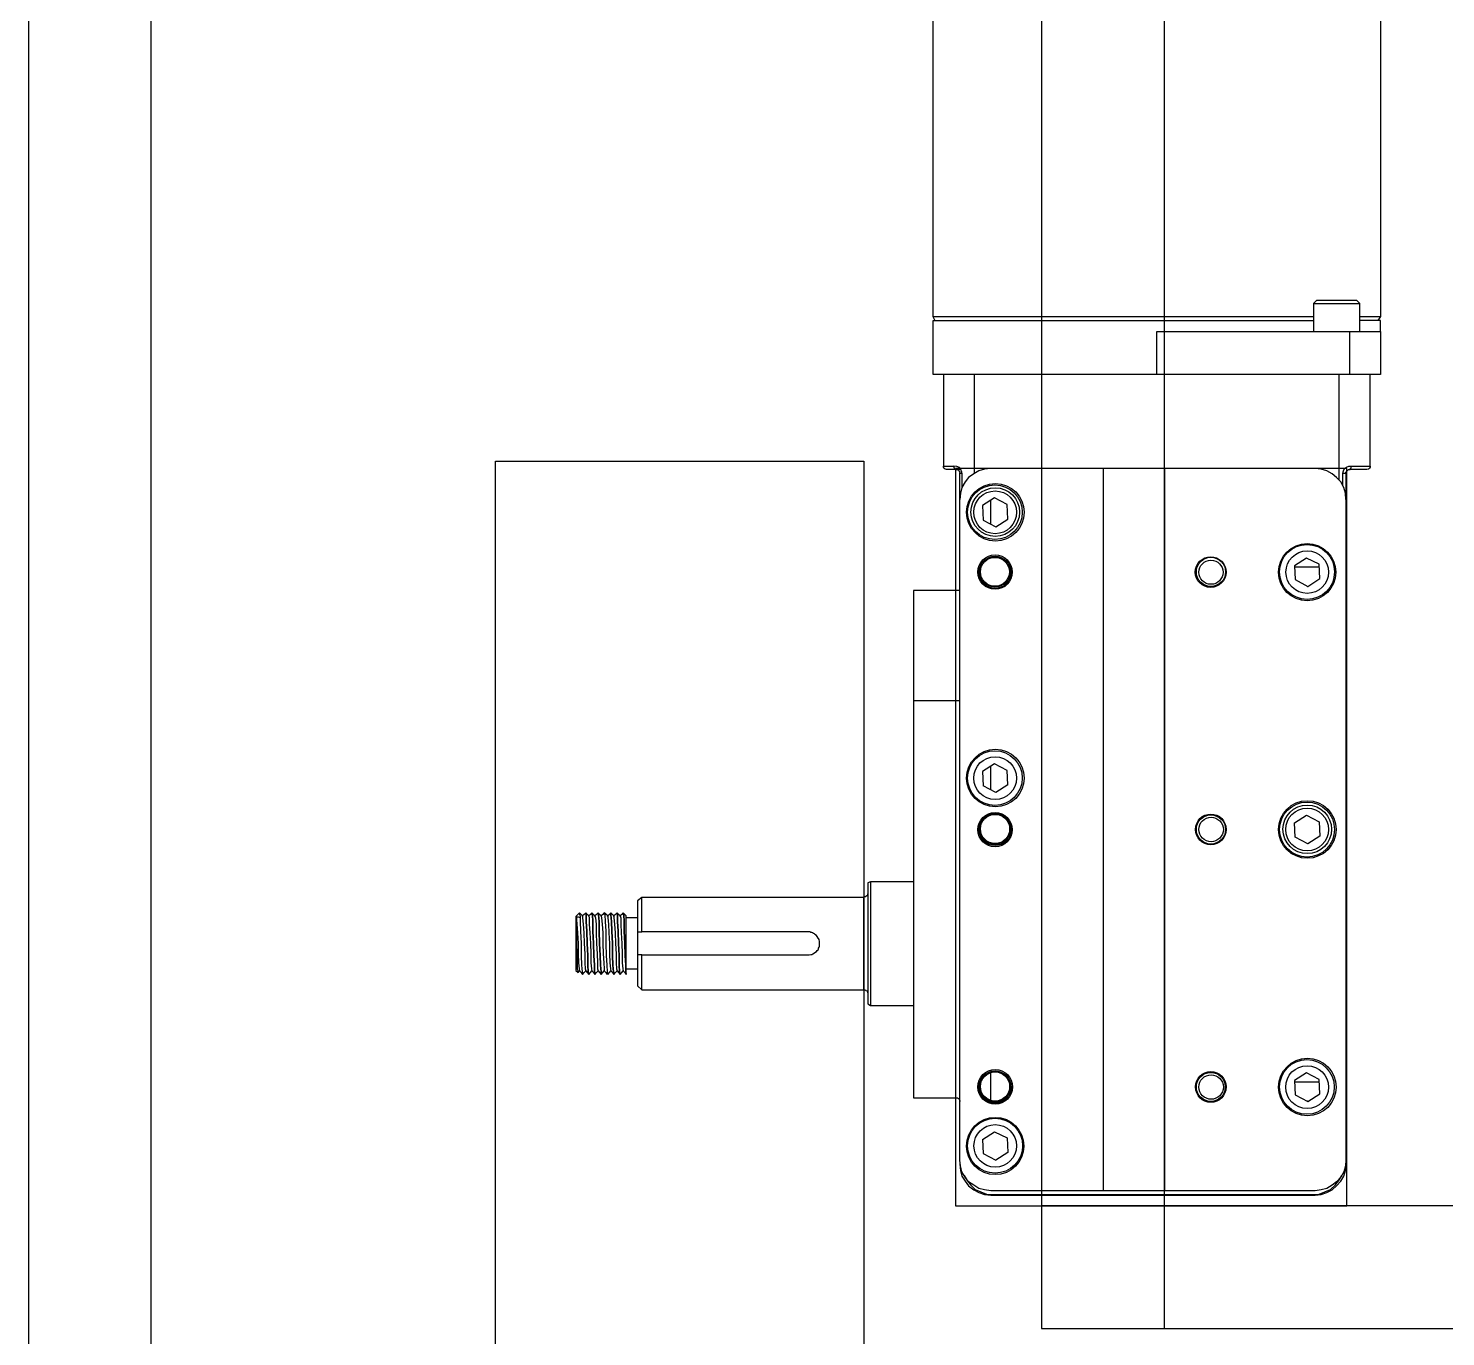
# Model space of a CAD drawing. Header units: inches. Extents: x 4 to 211, y 30 to 478.
# Drawn here: x 50.66 to 62.2, y 408.87 to 419.52 of the extents above; entities that cross this region are included whole.
import ezdxf

# ---------------------------------------------------------------- set-up
doc = ezdxf.new("R2010")
doc.units = ezdxf.units.IN
doc.header["$MEASUREMENT"] = 0
doc.layers.add('CONSTRUCTION', color=3, linetype='Continuous')
doc.layers.add('OBJECT', color=7, linetype='Continuous')

msp = doc.modelspace()

# ---------------------------------------------------------------- linework, layer by layer
at = {"layer": 'CONSTRUCTION'}
for p, q in [((58.02701, 421.69445), (58.02701, 417.17057)), ((61.67625, 417.17057), (61.67625, 421.69445)), ((61.15314, 417.3003), (61.12803, 417.27519)), ((61.15733, 417.3003), (61.15314, 417.3003)), ((61.17407, 417.3003), (61.15733, 417.3003)), ((61.20336, 417.3003), (61.17407, 417.3003)), ((61.24102, 417.3003), (61.20336, 417.3003)), ((61.28287, 417.3003), (61.24102, 417.3003)), ((61.32891, 417.3003), (61.28287, 417.3003)), ((61.37494, 417.3003), (61.32891, 417.3003)), ((61.41679, 417.3003), (61.37494, 417.3003)), ((61.44608, 417.3003), (61.41679, 417.3003)), ((61.47119, 417.3003), (61.44608, 417.3003)), ((61.47956, 417.3003), (61.47119, 417.3003)), ((61.50467, 417.27519), (61.47956, 417.3003)), ((58.02701, 417.17057), (58.04375, 417.13709)), ((58.02701, 417.17057), (58.0312, 417.17057)), ((58.0312, 417.17057), (58.04794, 417.17057)), ((58.04794, 417.17057), (58.07723, 417.17057)), ((58.07723, 417.17057), (58.11908, 417.17057)), ((58.11908, 417.17057), (58.1693, 417.17057)), ((58.1693, 417.17057), (58.23208, 417.17057)), ((58.23208, 417.17057), (58.3074, 417.17057)), ((58.3074, 417.17057), (58.39529, 417.17057)), ((58.39529, 417.17057), (58.49154, 417.17057)), ((58.49154, 417.17057), (58.59616, 417.17057)), ((58.59616, 417.17057), (58.70915, 417.17057)), ((58.70915, 417.17057), (58.83052, 417.17057)), ((58.83052, 417.17057), (58.95606, 417.17057)), ((58.95606, 417.17057), (59.08998, 417.17057)), ((59.08998, 417.17057), (59.23227, 417.17057)), ((59.23227, 417.17057), (59.37456, 417.17057)), ((59.37456, 417.17057), (59.52103, 417.17057)), ((59.52103, 417.17057), (59.67168, 417.17057)), ((59.67168, 417.17057), (59.82234, 417.17057)), ((59.82234, 417.17057), (59.973, 417.17057)), ((59.973, 417.17057), (60.12365, 417.17057)), ((60.12365, 417.17057), (60.27013, 417.17057)), ((60.27013, 417.17057), (60.4166, 417.17057)), ((60.4166, 417.17057), (60.5547, 417.17057)), ((60.5547, 417.17057), (60.6928, 417.17057)), ((60.6928, 417.17057), (60.82253, 417.17057)), ((60.82253, 417.17057), (60.94808, 417.17057)), ((60.94808, 417.17057), (61.06526, 417.17057)), ((61.06526, 417.17057), (61.12803, 417.17057)), ((61.12803, 417.27519), (61.12803, 417.04921)), ((61.12803, 417.27519), (61.14059, 417.27519)), ((61.14059, 417.27519), (61.1657, 417.27519)), ((61.1657, 417.27519), (61.19918, 417.27519)), ((61.19918, 417.27519), (61.24102, 417.27519)), ((61.24102, 417.27519), (61.28706, 417.27519)), ((61.28706, 417.27519), (61.33728, 417.27519)), ((61.33728, 417.27519), (61.38331, 417.27519)), ((61.38331, 417.27519), (61.42934, 417.27519)), ((61.42934, 417.27519), (61.46282, 417.27519)), ((61.46282, 417.27519), (61.48793, 417.27519)), ((61.48793, 417.27519), (61.50049, 417.27519)), ((61.50049, 417.27519), (61.50467, 417.27519)), ((61.50467, 417.04921), (61.50467, 417.27519)), ((61.50467, 417.17057), (61.50886, 417.17057)), ((61.50886, 417.17057), (61.56745, 417.17057)), ((61.56745, 417.17057), (61.6093, 417.17057)), ((61.6093, 417.17057), (61.64278, 417.17057)), ((61.64278, 417.17057), (61.6637, 417.17057)), ((61.65533, 417.13709), (61.67625, 417.17057)), ((61.6637, 417.17057), (61.67207, 417.17057)), ((61.67207, 417.17057), (61.67625, 417.17057)), ((58.0312, 417.04921), (58.0312, 417.13709)), ((58.0312, 417.13709), (58.03538, 417.13709)), ((58.03538, 417.13709), (58.05631, 417.13709)), ((58.05631, 417.13709), (58.0856, 417.13709)), ((58.0856, 417.13709), (58.12745, 417.13709)), ((58.12745, 417.13709), (58.18604, 417.13709)), ((58.18604, 417.13709), (58.24882, 417.13709)), ((58.24882, 417.13709), (58.32833, 417.13709)), ((58.32833, 417.13709), (58.41621, 417.13709)), ((58.41621, 417.13709), (58.51246, 417.13709)), ((58.51246, 417.13709), (58.61709, 417.13709)), ((58.61709, 417.13709), (58.73426, 417.13709)), ((58.73426, 417.13709), (58.85563, 417.13709)), ((58.85563, 417.13709), (58.98536, 417.13709)), ((58.98536, 417.13709), (59.11928, 417.13709)), ((59.11928, 417.13709), (59.26156, 417.13709)), ((59.26156, 417.13709), (59.40385, 417.13709)), ((59.40385, 417.13709), (59.55032, 417.13709)), ((59.55032, 417.13709), (59.70098, 417.13709)), ((59.70098, 417.13709), (59.85163, 417.13709)), ((59.85163, 417.13709), (60.00229, 417.13709)), ((60.00229, 417.13709), (60.15295, 417.13709)), ((60.15295, 417.13709), (60.29942, 417.13709)), ((60.29942, 417.13709), (60.44171, 417.13709)), ((60.44171, 417.13709), (60.58399, 417.13709)), ((60.58399, 417.13709), (60.71791, 417.13709)), ((60.71791, 417.13709), (60.84764, 417.13709)), ((60.84764, 417.13709), (60.96901, 417.13709)), ((60.96901, 417.13709), (61.08618, 417.13709)), ((61.08618, 417.13709), (61.12803, 417.13709)), ((61.51723, 417.13709), (61.50467, 417.13709)), ((61.57163, 417.13709), (61.51723, 417.13709)), ((61.61767, 417.13709), (61.57163, 417.13709)), ((61.64696, 417.13709), (61.61767, 417.13709)), ((61.6637, 417.13709), (61.64696, 417.13709)), ((61.67207, 417.13709), (61.6637, 417.13709)), ((61.67207, 417.04921), (61.67207, 417.13709)), ((58.0312, 416.69767), (58.0312, 417.04921)), ((59.85163, 416.69767), (59.85163, 417.04921)), ((59.85163, 417.04921), (61.42098, 417.04921)), ((61.42098, 417.04921), (61.47119, 417.04921)), ((61.42098, 417.04921), (61.42098, 416.69767)), ((61.47119, 417.04921), (61.51723, 417.04921)), ((61.51723, 417.04921), (61.55908, 417.04921)), ((61.55908, 417.04921), (61.59674, 417.04921)), ((61.59674, 417.04921), (61.63022, 417.04921)), ((61.63022, 417.04921), (61.65115, 417.04921)), ((61.65115, 417.04921), (61.66788, 417.04921)), ((61.66788, 417.04921), (61.67207, 417.04921)), ((61.67207, 417.04921), (61.67207, 416.69767)), ((58.03538, 416.69767), (58.0312, 416.69767)), ((58.05631, 416.69767), (58.03538, 416.69767)), ((58.0856, 416.69767), (58.05631, 416.69767)), ((58.1149, 416.69767), (58.0856, 416.69767)), ((58.11908, 416.69767), (58.1149, 416.69767)), ((58.1149, 416.69767), (58.1149, 415.95276)), ((58.13164, 416.69767), (58.11908, 416.69767)), ((58.15675, 416.69767), (58.13164, 416.69767)), ((58.18604, 416.69767), (58.15675, 416.69767)), ((58.22371, 416.69767), (58.18604, 416.69767)), ((58.26974, 416.69767), (58.22371, 416.69767)), ((58.31577, 416.69767), (58.26974, 416.69767)), ((58.36599, 416.69767), (58.31577, 416.69767)), ((59.29086, 416.69767), (58.36599, 416.69767)), ((58.36599, 416.69767), (58.36599, 415.89417)), ((59.40385, 416.69767), (59.29086, 416.69767)), ((59.55032, 416.69767), (59.40385, 416.69767)), ((59.70098, 416.69767), (59.55032, 416.69767)), ((59.85163, 416.69767), (59.70098, 416.69767)), ((61.42098, 416.69767), (59.85163, 416.69767)), ((61.33728, 415.83977), (61.33728, 416.69767)), ((61.47119, 416.69767), (61.42098, 416.69767)), ((61.51723, 416.69767), (61.47119, 416.69767)), ((61.55908, 416.69767), (61.51723, 416.69767)), ((61.59674, 416.69767), (61.55908, 416.69767)), ((61.58837, 415.95276), (61.58837, 416.69767)), ((61.63022, 416.69767), (61.59674, 416.69767)), ((61.65115, 416.69767), (61.63022, 416.69767)), ((61.66788, 416.69767), (61.65115, 416.69767)), ((61.67207, 416.69767), (61.66788, 416.69767)), ((58.1149, 415.95276), (58.11908, 415.95276)), ((58.1149, 415.94858), (58.1149, 415.95276)), ((58.1149, 415.94439), (58.1149, 415.94858)), ((58.11908, 415.93602), (58.1149, 415.94439)), ((58.11908, 415.95276), (58.12745, 415.95276)), ((58.12327, 415.93184), (58.11908, 415.93602)), ((58.12745, 415.92765), (58.12327, 415.93184)), ((58.12745, 415.95276), (58.13582, 415.95276)), ((58.13164, 415.92765), (58.12745, 415.92765)), ((58.14001, 415.92347), (58.13164, 415.92765)), ((58.13582, 415.95276), (58.14838, 415.95276)), ((58.14419, 415.92347), (58.14001, 415.92347)), ((58.14838, 415.92347), (58.14419, 415.92347)), ((58.14838, 415.95276), (58.16093, 415.95276)), ((58.15675, 415.92347), (58.14838, 415.92347)), ((58.16512, 415.92347), (58.15675, 415.92347)), ((58.16093, 415.95276), (58.17767, 415.95276)), ((58.17349, 415.92347), (58.16512, 415.92347)), ((58.18604, 415.92347), (58.17349, 415.92347)), ((58.17767, 415.95276), (58.1986, 415.95276)), ((58.20278, 415.92347), (58.18604, 415.92347)), ((58.22371, 415.94858), (58.1986, 415.95276)), ((58.1986, 415.95276), (58.1986, 415.94858)), ((58.1986, 415.94858), (58.1986, 415.94439)), ((58.1986, 415.94439), (58.20278, 415.93602)), ((58.20278, 415.93602), (58.20278, 415.93184)), ((58.20278, 415.93184), (58.20697, 415.92765)), ((58.21952, 415.92347), (58.20278, 415.92347)), ((58.20697, 415.92765), (58.21115, 415.92765)), ((58.21115, 415.92765), (58.21534, 415.92347)), ((58.21534, 415.92347), (58.21952, 415.92347)), ((58.22371, 415.92347), (58.21952, 415.92347)), ((58.21952, 415.92347), (58.22371, 415.92347)), ((58.24463, 415.94021), (58.22371, 415.94858)), ((58.24045, 415.92347), (58.22371, 415.92347)), ((58.22371, 415.92347), (58.22789, 415.92347)), ((58.22789, 415.92347), (58.23626, 415.91928)), ((58.23626, 415.91928), (58.24045, 415.9151)), ((58.253, 415.92347), (58.24045, 415.92347)), ((58.24045, 415.9151), (58.24463, 415.91091)), ((58.25718, 415.92347), (58.24463, 415.94021)), ((58.24463, 415.91091), (58.24463, 415.90673)), ((58.24463, 415.90673), (58.24882, 415.89836)), ((58.24882, 415.89836), (58.24882, 415.89417)), ((58.26555, 415.90254), (58.25718, 415.92347)), ((58.26555, 415.89417), (58.26555, 415.90254)), ((58.40366, 415.9151), (58.36181, 415.88999)), ((58.44969, 415.92765), (58.40366, 415.9151)), ((58.49991, 415.93184), (58.44969, 415.92765)), ((58.91422, 415.93184), (58.49991, 415.93184)), ((58.93095, 415.93184), (58.91422, 415.93184)), ((58.91422, 415.93184), (58.91422, 410.05204)), ((58.95606, 415.93184), (58.93095, 415.93184)), ((58.99791, 415.93184), (58.95606, 415.93184)), ((59.04813, 415.93184), (58.99791, 415.93184)), ((59.11091, 415.93184), (59.04813, 415.93184)), ((59.17786, 415.93184), (59.11091, 415.93184)), ((59.25319, 415.93184), (59.17786, 415.93184)), ((59.33271, 415.93184), (59.25319, 415.93184)), ((59.4164, 415.93184), (59.33271, 415.93184)), ((59.49592, 415.93184), (59.4164, 415.93184)), ((59.41645, 415.93132), (59.41645, 410.05169)), ((59.57543, 415.93184), (59.49592, 415.93184)), ((59.65076, 415.93184), (59.57543, 415.93184)), ((59.71772, 415.93184), (59.65076, 415.93184)), ((59.78049, 415.93184), (59.71772, 415.93184)), ((59.83071, 415.93184), (59.78049, 415.93184)), ((59.87256, 415.93184), (59.83071, 415.93184)), ((59.89767, 415.93184), (59.87256, 415.93184)), ((59.91441, 415.93184), (59.89767, 415.93184)), ((61.14059, 415.93184), (59.91441, 415.93184)), ((59.91441, 415.93184), (59.91441, 410.05204)), ((61.19081, 415.92765), (61.14059, 415.93184)), ((61.23684, 415.9151), (61.19081, 415.92765)), ((61.27869, 415.88999), (61.23684, 415.9151)), ((61.36657, 415.89417), (61.37076, 415.9151)), ((61.37076, 415.9151), (61.37913, 415.93184)), ((61.37913, 415.93184), (61.39587, 415.94439)), ((61.39168, 415.90254), (61.40005, 415.91091)), ((61.39168, 415.89417), (61.39168, 415.90254)), ((61.39587, 415.94439), (61.41679, 415.95276)), ((61.40005, 415.91091), (61.40424, 415.91928)), ((61.40424, 415.91928), (61.41261, 415.92347)), ((61.41261, 415.92347), (61.42098, 415.92347)), ((61.41679, 415.95276), (61.43353, 415.95276)), ((61.45027, 415.92347), (61.42098, 415.92347)), ((61.42098, 415.92347), (61.42516, 415.92347)), ((61.42516, 415.92347), (61.42516, 415.92765)), ((61.42516, 415.92765), (61.42934, 415.92765)), ((61.42934, 415.93184), (61.43353, 415.93602)), ((61.42934, 415.92765), (61.42934, 415.93184)), ((61.43353, 415.95276), (61.46701, 415.95276)), ((61.43353, 415.94858), (61.43353, 415.95276)), ((61.43353, 415.94439), (61.43353, 415.94858)), ((61.43353, 415.93602), (61.43353, 415.94439)), ((61.47956, 415.92347), (61.45027, 415.92347)), ((61.46701, 415.95276), (61.4963, 415.95276)), ((61.50049, 415.92347), (61.47956, 415.92347)), ((61.4963, 415.95276), (61.5256, 415.95276)), ((61.52141, 415.92347), (61.50049, 415.92347)), ((61.53815, 415.92347), (61.52141, 415.92347)), ((61.5256, 415.95276), (61.54652, 415.95276)), ((61.55071, 415.92347), (61.53815, 415.92347)), ((61.54652, 415.95276), (61.56326, 415.95276)), ((61.55489, 415.92347), (61.55071, 415.92347)), ((61.55908, 415.92347), (61.55489, 415.92347)), ((61.56326, 415.92347), (61.55908, 415.92347)), ((61.56326, 415.95276), (61.58, 415.95276)), ((61.57163, 415.92765), (61.56326, 415.92347)), ((61.57582, 415.92765), (61.57163, 415.92765)), ((61.58, 415.93184), (61.57582, 415.92765)), ((61.58, 415.95276), (61.58419, 415.95276)), ((61.58419, 415.93602), (61.58, 415.93184)), ((61.58419, 415.95276), (61.58837, 415.95276)), ((61.58837, 415.94439), (61.58419, 415.93602)), ((61.58837, 415.95276), (61.58837, 415.94858)), ((61.58837, 415.94858), (61.58837, 415.94439)), ((58.24882, 415.68074), (58.24882, 415.89417)), ((58.24882, 415.89417), (58.253, 415.89417)), ((58.24882, 415.89417), (58.24882, 415.89417)), ((58.253, 415.89417), (58.25718, 415.89417)), ((58.25718, 415.89417), (58.26137, 415.89417)), ((58.26137, 415.89417), (58.26555, 415.89417)), ((58.26555, 415.89417), (58.26555, 415.77699)), ((58.29066, 415.82303), (58.26555, 415.77699)), ((58.31996, 415.86069), (58.29066, 415.82303)), ((58.36181, 415.88999), (58.31996, 415.86069)), ((61.31635, 415.86069), (61.27869, 415.88999)), ((61.34983, 415.82303), (61.31635, 415.86069)), ((61.37494, 415.77699), (61.34983, 415.82303)), ((61.36657, 415.79373), (61.36657, 415.89417)), ((61.36657, 415.89417), (61.37076, 415.89417)), ((61.37076, 415.89417), (61.37494, 415.89417)), ((61.37494, 415.89417), (61.37913, 415.89417)), ((61.37913, 415.89417), (61.38331, 415.89417)), ((61.38331, 415.89417), (61.3875, 415.89417)), ((61.3875, 415.89417), (61.39168, 415.89417)), ((61.39168, 415.89417), (61.39168, 415.68074)), ((58.253, 415.73096), (58.24882, 415.68074)), ((58.24882, 410.30313), (58.24882, 415.68074)), ((58.26555, 415.77699), (58.253, 415.73096)), ((58.5292, 415.6933), (58.43295, 415.63052)), ((58.49991, 415.47987), (58.49991, 415.67237)), ((58.63383, 415.63889), (58.5292, 415.6933)), ((61.3875, 415.73096), (61.37494, 415.77699)), ((61.39168, 415.68074), (61.3875, 415.73096)), ((61.39168, 415.68074), (61.39168, 410.30313)), ((58.43295, 415.63052), (58.43714, 415.51334)), ((58.63801, 415.52171), (58.63383, 415.63889)), ((58.43714, 415.51334), (58.54176, 415.45894)), ((58.54176, 415.45894), (58.63801, 415.52171)), ((61.06944, 415.20366), (60.97319, 415.14089)), ((61.17407, 415.15344), (61.06944, 415.20366)), ((60.97319, 415.14089), (60.97737, 415.0279)), ((60.97319, 415.13252), (61.17407, 415.13252)), ((61.17825, 415.03627), (61.17407, 415.15344)), ((60.97737, 415.0279), (61.082, 414.97349)), ((61.07781, 414.97349), (61.082, 414.97349)), ((61.082, 414.97349), (61.17825, 415.03627)), ((58.21952, 414.94001), (57.87217, 414.94001)), ((57.87217, 414.94001), (57.87217, 414.93164)), ((57.87217, 414.93164), (57.87217, 414.9149)), ((57.87217, 414.9149), (57.87217, 414.88142)), ((57.87217, 414.88142), (57.87217, 414.83957)), ((58.24882, 414.94001), (58.21952, 414.94001)), ((57.87217, 414.83957), (57.87217, 414.78099)), ((57.87217, 414.78099), (57.87217, 414.71403)), ((57.87217, 414.71403), (57.87217, 414.6387)), ((57.87217, 414.6387), (57.87217, 414.555)), ((57.87217, 414.555), (57.87217, 414.46293)), ((57.87217, 414.46293), (57.87217, 414.3625)), ((57.87217, 414.3625), (57.87217, 414.26206)), ((57.87217, 414.26206), (57.87217, 414.15325)), ((57.87217, 414.15325), (57.87217, 414.04444)), ((57.87217, 414.04444), (58.24882, 414.04444)), ((57.87217, 414.04444), (57.87217, 410.80951)), ((58.5292, 413.5297), (58.43295, 413.46692)), ((58.49991, 413.31627), (58.49991, 413.50877)), ((58.63383, 413.47529), (58.5292, 413.5297)), ((58.63801, 413.35812), (58.63383, 413.47529)), ((58.43295, 413.46692), (58.43714, 413.34975)), ((58.63801, 413.35812), (58.54176, 413.29534)), ((58.54176, 413.29534), (58.43714, 413.34975)), ((60.97319, 413.04843), (61.06944, 413.11121)), ((60.97737, 412.93126), (60.97319, 413.04843)), ((61.06944, 413.11121), (61.17407, 413.0568)), ((61.17407, 413.0568), (61.17825, 412.93963)), ((61.082, 412.87685), (60.97737, 412.93126)), ((61.17825, 412.93963), (61.082, 412.87685)), ((61.07781, 412.88104), (61.082, 412.88104)), ((57.52064, 412.56717), (57.49972, 412.5588)), ((57.49972, 412.5588), (57.49972, 412.54625)), ((57.87217, 412.56717), (57.52064, 412.56717)), ((57.52064, 412.56717), (57.52064, 412.56298)), ((57.52064, 412.56298), (57.52064, 412.54625)), ((55.65836, 412.44162), (55.62488, 412.41233)), ((57.46624, 412.44162), (55.65836, 412.44162)), ((55.65836, 412.43325), (55.65836, 412.44162)), ((57.47042, 412.44581), (57.46624, 412.44162)), ((57.46624, 412.42907), (57.46624, 412.44162)), ((57.47879, 412.44581), (57.47042, 412.44581)), ((57.48298, 412.44999), (57.47879, 412.44581)), ((57.49135, 412.45418), (57.48298, 412.44999)), ((57.49553, 412.45836), (57.49135, 412.45418)), ((57.49972, 412.47092), (57.49553, 412.46673)), ((57.49553, 412.46673), (57.49553, 412.45836)), ((57.49972, 412.54625), (57.49972, 412.52532)), ((57.49972, 412.52532), (57.49972, 412.49184)), ((57.49972, 412.49184), (57.49972, 412.44581)), ((57.49972, 412.47929), (57.49972, 412.47092)), ((57.49972, 412.44581), (57.49972, 412.3914)), ((57.52064, 412.54625), (57.52064, 412.51277)), ((57.52064, 412.51277), (57.52064, 412.47092)), ((57.52064, 412.47092), (57.52064, 412.4207)), ((55.62488, 412.41233), (55.62488, 412.40814)), ((55.62488, 412.40814), (55.62488, 412.3914)), ((55.62488, 412.3914), (55.62488, 412.36629)), ((55.62488, 412.36629), (55.62488, 412.32444)), ((55.62488, 412.32444), (55.62488, 412.27841)), ((55.65836, 412.41233), (55.65836, 412.43325)), ((55.65836, 412.37885), (55.65836, 412.41233)), ((55.65836, 412.337), (55.65836, 412.37885)), ((55.65836, 412.2826), (55.65836, 412.337)), ((57.46624, 412.40396), (57.46624, 412.42907)), ((57.46624, 412.36629), (57.46624, 412.40396)), ((57.46624, 412.32026), (57.46624, 412.36629)), ((57.46624, 412.26586), (57.46624, 412.32026)), ((57.49972, 412.3914), (57.49972, 412.32863)), ((57.49972, 412.32863), (57.49972, 412.25749)), ((57.52064, 412.4207), (57.52064, 412.36211)), ((57.52064, 412.36211), (57.52064, 412.29515)), ((55.15198, 412.31608), (55.12269, 412.28678)), ((55.12269, 412.28678), (55.12269, 412.27423)), ((55.12269, 412.27423), (55.12269, 412.24912)), ((55.12269, 412.24912), (55.12269, 412.21145)), ((55.12269, 412.21145), (55.12269, 412.1696)), ((55.12687, 412.2826), (55.13524, 412.2826)), ((55.12687, 412.27841), (55.12687, 412.2826)), ((55.12687, 412.2826), (55.12687, 412.26167)), ((55.12687, 412.26167), (55.12687, 412.27841)), ((55.12687, 412.2533), (55.12687, 412.26167)), ((55.12687, 412.26167), (55.13106, 412.22401)), ((55.12687, 412.24075), (55.12687, 412.2533)), ((55.13106, 412.21564), (55.12687, 412.24075)), ((55.13106, 412.22401), (55.13524, 412.15286)), ((55.13106, 412.20308), (55.13106, 412.21564)), ((55.13106, 412.18634), (55.13106, 412.20308)), ((55.13524, 412.2826), (55.13943, 412.2826)), ((55.13943, 412.2826), (55.15617, 412.27841)), ((55.16454, 412.30352), (55.15198, 412.31608)), ((55.15198, 412.31608), (55.15198, 412.31189)), ((55.15198, 412.31189), (55.15198, 412.30771)), ((55.15198, 412.30771), (55.15198, 412.30352)), ((55.15198, 412.30352), (55.15617, 412.29097)), ((55.15617, 412.29097), (55.15617, 412.27841)), ((55.15617, 412.27841), (55.15617, 412.24493)), ((55.15617, 412.27841), (55.15617, 412.24493)), ((55.15617, 412.27841), (55.15617, 412.27841)), ((55.15617, 412.24493), (55.16035, 412.16542)), ((55.15617, 412.24493), (55.16035, 412.16542)), ((55.17709, 412.29097), (55.16454, 412.30352)), ((55.18965, 412.30352), (55.17709, 412.29097)), ((55.17709, 412.28678), (55.17709, 412.29097)), ((55.17709, 412.29097), (55.17709, 412.27423)), ((55.17709, 412.27423), (55.18128, 412.22401)), ((55.18128, 412.22401), (55.18546, 412.15286)), ((55.2022, 412.31608), (55.18965, 412.30352)), ((55.21476, 412.30352), (55.2022, 412.31608)), ((55.2022, 412.31608), (55.2022, 412.31608)), ((55.20639, 412.29934), (55.2022, 412.31608)), ((55.2022, 412.31608), (55.20639, 412.29934)), ((55.20639, 412.24493), (55.20639, 412.29934)), ((55.20639, 412.29934), (55.20639, 412.24493)), ((55.21057, 412.16542), (55.20639, 412.24493)), ((55.20639, 412.24493), (55.21057, 412.16542)), ((55.22731, 412.29097), (55.21476, 412.30352)), ((55.23987, 412.30352), (55.22731, 412.29097)), ((55.22731, 412.28678), (55.22731, 412.29097)), ((55.22731, 412.29097), (55.2315, 412.27423)), ((55.2315, 412.27423), (55.2315, 412.22401)), ((55.2315, 412.22401), (55.23568, 412.15286)), ((55.25242, 412.31608), (55.23987, 412.30352)), ((55.26498, 412.30352), (55.25242, 412.31608)), ((55.25242, 412.31608), (55.25242, 412.31608)), ((55.25661, 412.29934), (55.25242, 412.31608)), ((55.25242, 412.31608), (55.25661, 412.29934)), ((55.26079, 412.24493), (55.25661, 412.29934)), ((55.25661, 412.29934), (55.26079, 412.24493)), ((55.26079, 412.16542), (55.26079, 412.24493)), ((55.26079, 412.24493), (55.26079, 412.16542)), ((55.27753, 412.29097), (55.26498, 412.30352)), ((55.29009, 412.30352), (55.27753, 412.29097)), ((55.27753, 412.28678), (55.27753, 412.29097)), ((55.27753, 412.29097), (55.28172, 412.27423)), ((55.28172, 412.27423), (55.2859, 412.22401)), ((55.2859, 412.22401), (55.2859, 412.15286)), ((55.30264, 412.31608), (55.29009, 412.30352)), ((55.31519, 412.30352), (55.30264, 412.31608)), ((55.30264, 412.31608), (55.30264, 412.31608)), ((55.30682, 412.29934), (55.30264, 412.31608)), ((55.30264, 412.31608), (55.30682, 412.29934)), ((55.31101, 412.24493), (55.30682, 412.29934)), ((55.30682, 412.29934), (55.31101, 412.24493)), ((55.31101, 412.16542), (55.31101, 412.24493)), ((55.31101, 412.24493), (55.31101, 412.16542)), ((55.32775, 412.29097), (55.31519, 412.30352)), ((55.3403, 412.30352), (55.32775, 412.29097)), ((55.32775, 412.28678), (55.32775, 412.29097)), ((55.32775, 412.29097), (55.33193, 412.27423)), ((55.33193, 412.27423), (55.33612, 412.22401)), ((55.33612, 412.22401), (55.3403, 412.15286)), ((55.35286, 412.31608), (55.3403, 412.30352)), ((55.35286, 412.31608), (55.35704, 412.29934)), ((55.3696, 412.30352), (55.35286, 412.31608)), ((55.35286, 412.31608), (55.35286, 412.31608)), ((55.35704, 412.31608), (55.35704, 412.29934)), ((55.35704, 412.29934), (55.36123, 412.24493)), ((55.35704, 412.29934), (55.36123, 412.24493)), ((55.36123, 412.24493), (55.36541, 412.16542)), ((55.36123, 412.24493), (55.36541, 412.16542)), ((55.38215, 412.29097), (55.3696, 412.30352)), ((55.37797, 412.28678), (55.38215, 412.29097)), ((55.39471, 412.30352), (55.38215, 412.29097)), ((55.38215, 412.29097), (55.38215, 412.27423)), ((55.38215, 412.27423), (55.38634, 412.22401)), ((55.38634, 412.22401), (55.39052, 412.15286)), ((55.40726, 412.31608), (55.39471, 412.30352)), ((55.41982, 412.30352), (55.40726, 412.31608)), ((55.40726, 412.31608), (55.40726, 412.31608)), ((55.40726, 412.29934), (55.40726, 412.31608)), ((55.40726, 412.31608), (55.40726, 412.29934)), ((55.41145, 412.24493), (55.40726, 412.29934)), ((55.40726, 412.29934), (55.41145, 412.24493)), ((55.41563, 412.16542), (55.41145, 412.24493)), ((55.41145, 412.24493), (55.41563, 412.16542)), ((55.43237, 412.29097), (55.41982, 412.30352)), ((55.44493, 412.30352), (55.43237, 412.29097)), ((55.43237, 412.28678), (55.43237, 412.29097)), ((55.43237, 412.29097), (55.43237, 412.27423)), ((55.43237, 412.27423), (55.43656, 412.22401)), ((55.43656, 412.22401), (55.44074, 412.15286)), ((55.45748, 412.31608), (55.44493, 412.30352)), ((55.47004, 412.30352), (55.45748, 412.31608)), ((55.45748, 412.31608), (55.45748, 412.31608)), ((55.46167, 412.29934), (55.45748, 412.31608)), ((55.45748, 412.31608), (55.46167, 412.29934)), ((55.46167, 412.24493), (55.46167, 412.29934)), ((55.46167, 412.29934), (55.46167, 412.24493)), ((55.46585, 412.16542), (55.46167, 412.24493)), ((55.46167, 412.24493), (55.46585, 412.16542)), ((55.48259, 412.29097), (55.47004, 412.30352)), ((55.49515, 412.30352), (55.48259, 412.29097)), ((55.48259, 412.28678), (55.48259, 412.29097)), ((55.48259, 412.29097), (55.48678, 412.27423)), ((55.48678, 412.27423), (55.48678, 412.22401)), ((55.48678, 412.22401), (55.49096, 412.15286)), ((55.5077, 412.31608), (55.49515, 412.30352)), ((55.52026, 412.30352), (55.5077, 412.31608)), ((55.5077, 412.31608), (55.5077, 412.31608)), ((55.51189, 412.29934), (55.5077, 412.31608)), ((55.5077, 412.31608), (55.51189, 412.29934)), ((55.51607, 412.24493), (55.51189, 412.29934)), ((55.51189, 412.29934), (55.51607, 412.24493)), ((55.51607, 412.16542), (55.51607, 412.24493)), ((55.51607, 412.24493), (55.51607, 412.16542)), ((55.53281, 412.29097), (55.52026, 412.30352)), ((55.53281, 412.28678), (55.53281, 412.29097)), ((55.53281, 412.27423), (55.53281, 412.28678)), ((55.53281, 412.26586), (55.53281, 412.27423)), ((55.62488, 412.27423), (55.53281, 412.27423)), ((55.53281, 412.25749), (55.53281, 412.26586)), ((55.53281, 412.23656), (55.53281, 412.25749)), ((55.53281, 412.21982), (55.53281, 412.23656)), ((55.53281, 412.20727), (55.53281, 412.21982)), ((55.53281, 412.17379), (55.53281, 412.20727)), ((55.62488, 412.27841), (55.62488, 412.22401)), ((55.62488, 412.22401), (55.62488, 412.16123)), ((55.65836, 412.22401), (55.65836, 412.2826)), ((55.65836, 412.16123), (55.65836, 412.22401)), ((57.46624, 412.20308), (57.46624, 412.26586)), ((57.46624, 412.13612), (57.46624, 412.20308)), ((57.49972, 412.25749), (57.49972, 412.18216)), ((57.52064, 412.29515), (57.52064, 412.21982)), ((57.52064, 412.21982), (57.52064, 412.14449)), ((55.12269, 412.1696), (55.12269, 412.11938)), ((55.12269, 412.11938), (55.12269, 412.06498)), ((55.13106, 412.15286), (55.13106, 412.18634)), ((55.13106, 412.13612), (55.13106, 412.15286)), ((55.13106, 412.11938), (55.13106, 412.13612)), ((55.13106, 412.08172), (55.13106, 412.11938)), ((55.13524, 412.15286), (55.13943, 412.06498)), ((55.16035, 412.16542), (55.16454, 412.06498)), ((55.16035, 412.16542), (55.16454, 412.06498)), ((55.18546, 412.15286), (55.18965, 412.06498)), ((55.21476, 412.06498), (55.21057, 412.16542)), ((55.21057, 412.16542), (55.21476, 412.06498)), ((55.23568, 412.15286), (55.23987, 412.06498)), ((55.26498, 412.06498), (55.26079, 412.16542)), ((55.26079, 412.16542), (55.26498, 412.06498)), ((55.2859, 412.15286), (55.29009, 412.06498)), ((55.31519, 412.06498), (55.31101, 412.16542)), ((55.31101, 412.16542), (55.31519, 412.06498)), ((55.3403, 412.15286), (55.3403, 412.06498)), ((55.36541, 412.16542), (55.36541, 412.06498)), ((55.36541, 412.16542), (55.36541, 412.06498)), ((55.39052, 412.15286), (55.39471, 412.06498)), ((55.41982, 412.06498), (55.41563, 412.16542)), ((55.41563, 412.16542), (55.41982, 412.06498)), ((55.44074, 412.15286), (55.44493, 412.06498)), ((55.47004, 412.06498), (55.46585, 412.16542)), ((55.46585, 412.16542), (55.47004, 412.06498)), ((55.49096, 412.15286), (55.49515, 412.06498)), ((55.52026, 412.06498), (55.51607, 412.16542)), ((55.51607, 412.16542), (55.52026, 412.06498)), ((55.53281, 412.15705), (55.53281, 412.17379)), ((55.53281, 412.13612), (55.53281, 412.15705)), ((55.53281, 412.09846), (55.53281, 412.13612)), ((55.53281, 412.07754), (55.53281, 412.09846)), ((55.62488, 412.16123), (55.63325, 412.16123)), ((55.62488, 412.16123), (55.62488, 411.97291)), ((55.63325, 412.16123), (55.65836, 412.16123)), ((57.01427, 412.16123), (55.65836, 412.16123)), ((57.01845, 412.16123), (57.01427, 412.16123)), ((57.02682, 412.16123), (57.01845, 412.16123)), ((57.03519, 412.15705), (57.02682, 412.16123)), ((57.04356, 412.15705), (57.03519, 412.15705)), ((57.04775, 412.15286), (57.04356, 412.15705)), ((57.05612, 412.14868), (57.04775, 412.15286)), ((57.06449, 412.14449), (57.05612, 412.14868)), ((57.06867, 412.14031), (57.06449, 412.14449)), ((57.08123, 412.13194), (57.06867, 412.14031)), ((57.08541, 412.12357), (57.08123, 412.13194)), ((57.09378, 412.11101), (57.08541, 412.12357)), ((57.09797, 412.10683), (57.09378, 412.11101)), ((57.10215, 412.09846), (57.09797, 412.10683)), ((57.10634, 412.08172), (57.10215, 412.09846)), ((57.46624, 412.06498), (57.46624, 412.13612)), ((57.49972, 412.18216), (57.49972, 412.10683)), ((57.49972, 412.10683), (57.49972, 412.02732)), ((57.52064, 412.14449), (57.52064, 412.06498)), ((55.12269, 412.06498), (55.12269, 412.01476)), ((55.12269, 412.01476), (55.12269, 411.96454)), ((55.13106, 412.0608), (55.13106, 412.08172)), ((55.13106, 412.03987), (55.13106, 412.0608)), ((55.13524, 411.98547), (55.13106, 412.03987)), ((55.13524, 411.96873), (55.13524, 411.98547)), ((55.13943, 412.06498), (55.13943, 411.98128)), ((55.13943, 411.98128), (55.14361, 411.91014)), ((55.16454, 412.06498), (55.16454, 411.96873)), ((55.16454, 412.06498), (55.16454, 411.96873)), ((55.18965, 412.06498), (55.19383, 411.98128)), ((55.19383, 411.98128), (55.19383, 411.91014)), ((55.21894, 411.96873), (55.21476, 412.06498)), ((55.21476, 412.06498), (55.21894, 411.96873)), ((55.23987, 412.06498), (55.24405, 411.98128)), ((55.24405, 411.98128), (55.24405, 411.91014)), ((55.26916, 411.96873), (55.26498, 412.06498)), ((55.26498, 412.06498), (55.26916, 411.96873)), ((55.29009, 412.06498), (55.29427, 411.98128)), ((55.29427, 411.98128), (55.29845, 411.91014)), ((55.31938, 411.96873), (55.31519, 412.06498)), ((55.31519, 412.06498), (55.31938, 411.96873)), ((55.3403, 412.06498), (55.34449, 411.98128)), ((55.34449, 411.98128), (55.34867, 411.91014)), ((55.36541, 412.06498), (55.3696, 411.96873)), ((55.36541, 412.06498), (55.3696, 411.96873)), ((55.39471, 412.06498), (55.39471, 411.98128)), ((55.39471, 411.98128), (55.39889, 411.91014)), ((55.41982, 411.96873), (55.41982, 412.06498)), ((55.41982, 412.06498), (55.41982, 411.96873)), ((55.44493, 412.06498), (55.44911, 411.98128)), ((55.44911, 411.98128), (55.44911, 411.91014)), ((55.47422, 411.96873), (55.47004, 412.06498)), ((55.47004, 412.06498), (55.47422, 411.96873)), ((55.49515, 412.06498), (55.49933, 411.98128)), ((55.49933, 411.98128), (55.49933, 411.91014)), ((55.52444, 411.96873), (55.52026, 412.06498)), ((55.52026, 412.06498), (55.52444, 411.96873)), ((55.53281, 412.05661), (55.53281, 412.07754)), ((55.53281, 412.03987), (55.53281, 412.05661)), ((55.53281, 412.01895), (55.53281, 412.03987)), ((55.53281, 411.99802), (55.53281, 412.01895)), ((55.53281, 411.9771), (55.53281, 411.99802)), ((55.53281, 411.96036), (55.53281, 411.9771)), ((55.63325, 411.97291), (55.62488, 411.97291)), ((55.62488, 411.97291), (55.62488, 411.91014)), ((55.65836, 411.97291), (55.63325, 411.97291)), ((55.65836, 411.91014), (55.65836, 411.97291)), ((55.65836, 411.97291), (57.01427, 411.97291)), ((57.01427, 411.97291), (57.02264, 411.97291)), ((57.02264, 411.97291), (57.03519, 411.9771)), ((57.03519, 411.9771), (57.04356, 411.9771)), ((57.04356, 411.9771), (57.05193, 411.98128)), ((57.05193, 411.98128), (57.06449, 411.98965)), ((57.06449, 411.98965), (57.06867, 411.99384)), ((57.06867, 411.99384), (57.08123, 412.00221)), ((57.08123, 412.00221), (57.08541, 412.01058)), ((57.08541, 412.01058), (57.09378, 412.01476)), ((57.09378, 412.01476), (57.09797, 412.02313)), ((57.09797, 412.02732), (57.10215, 412.03569)), ((57.09797, 412.02313), (57.09797, 412.02732)), ((57.10215, 412.03569), (57.10634, 412.04406)), ((57.10634, 412.07754), (57.10634, 412.08172)), ((57.10634, 412.06917), (57.10634, 412.07754)), ((57.10634, 412.0608), (57.10634, 412.06917)), ((57.10634, 412.05243), (57.10634, 412.0608)), ((57.10634, 412.04406), (57.10634, 412.05243)), ((57.46624, 411.99802), (57.46624, 412.06498)), ((57.46624, 411.93106), (57.46624, 411.99802)), ((57.49972, 412.02732), (57.49972, 411.9478)), ((57.52064, 412.06498), (57.52064, 411.98965)), ((57.52064, 411.98965), (57.52064, 411.91014)), ((55.12269, 411.96454), (55.12269, 411.91851)), ((55.12269, 411.91851), (55.12269, 411.88503)), ((55.12269, 411.88503), (55.12269, 411.85992)), ((55.12269, 411.85992), (55.12269, 411.84737)), ((55.13524, 411.93525), (55.13524, 411.96873)), ((55.13524, 411.91851), (55.13524, 411.93525)), ((55.13524, 411.90177), (55.13524, 411.91851)), ((55.13524, 411.86829), (55.13524, 411.90177)), ((55.13524, 411.85574), (55.13524, 411.86829)), ((55.14361, 411.91014), (55.1478, 411.85992)), ((55.1478, 411.85992), (55.15198, 411.84318)), ((55.16454, 411.96873), (55.16872, 411.88921)), ((55.16454, 411.96873), (55.16872, 411.88921)), ((55.16872, 411.88921), (55.17291, 411.83481)), ((55.16872, 411.88921), (55.17291, 411.83481)), ((55.19383, 411.91014), (55.19802, 411.85992)), ((55.19802, 411.85992), (55.2022, 411.84318)), ((55.21894, 411.88921), (55.21894, 411.96873)), ((55.21894, 411.96873), (55.21894, 411.88921)), ((55.22313, 411.83481), (55.21894, 411.88921)), ((55.21894, 411.88921), (55.22313, 411.83481)), ((55.24405, 411.91014), (55.24824, 411.85992)), ((55.24824, 411.85992), (55.25242, 411.84318)), ((55.27335, 411.88921), (55.26916, 411.96873)), ((55.26916, 411.96873), (55.27335, 411.88921)), ((55.27335, 411.83481), (55.27335, 411.88921)), ((55.27335, 411.88921), (55.27335, 411.83481)), ((55.29845, 411.91014), (55.29845, 411.85992)), ((55.29845, 411.85992), (55.30264, 411.84318)), ((55.32356, 411.88921), (55.31938, 411.96873)), ((55.31938, 411.96873), (55.32356, 411.88921)), ((55.32775, 411.83481), (55.32356, 411.88921)), ((55.32356, 411.88921), (55.32775, 411.83481)), ((55.34867, 411.91014), (55.35286, 411.85992)), ((55.35286, 411.85992), (55.35286, 411.84318)), ((55.3696, 411.96873), (55.37378, 411.88921)), ((55.3696, 411.96873), (55.37378, 411.88921)), ((55.37378, 411.88921), (55.37797, 411.83481)), ((55.37378, 411.88921), (55.37797, 411.83481)), ((55.39889, 411.91014), (55.40308, 411.85992)), ((55.40308, 411.85992), (55.40726, 411.84318)), ((55.424, 411.88921), (55.41982, 411.96873)), ((55.41982, 411.96873), (55.424, 411.88921)), ((55.42819, 411.83481), (55.424, 411.88921)), ((55.424, 411.88921), (55.42819, 411.83481)), ((55.44911, 411.91014), (55.4533, 411.85992)), ((55.4533, 411.85992), (55.45748, 411.84318)), ((55.47422, 411.88921), (55.47422, 411.96873)), ((55.47422, 411.96873), (55.47422, 411.88921)), ((55.47841, 411.83481), (55.47422, 411.88921)), ((55.47422, 411.88921), (55.47841, 411.83481)), ((55.49933, 411.91014), (55.50352, 411.85992)), ((55.50352, 411.85992), (55.5077, 411.84318)), ((55.52862, 411.88921), (55.52444, 411.96873)), ((55.52444, 411.96873), (55.52862, 411.88921)), ((55.52862, 411.83481), (55.52862, 411.88921)), ((55.52862, 411.88921), (55.52862, 411.83481)), ((55.53281, 411.93943), (55.53281, 411.96036)), ((55.53281, 411.92269), (55.53281, 411.93943)), ((55.53281, 411.90595), (55.53281, 411.92269)), ((55.53281, 411.88921), (55.53281, 411.90595)), ((55.53281, 411.87666), (55.53281, 411.88921)), ((55.53281, 411.86411), (55.53281, 411.87666)), ((55.53281, 411.85155), (55.53281, 411.86411)), ((55.53281, 411.85992), (55.62488, 411.85992)), ((55.62488, 411.91014), (55.62488, 411.85574)), ((55.65836, 411.85155), (55.65836, 411.91014)), ((57.46624, 411.86829), (57.46624, 411.93106)), ((57.46624, 411.81389), (57.46624, 411.86829)), ((57.49972, 411.9478), (57.49972, 411.87247)), ((57.49972, 411.87247), (57.49972, 411.80552)), ((57.52064, 411.91014), (57.52064, 411.839)), ((55.12269, 411.84737), (55.13943, 411.83063)), ((55.13943, 411.84318), (55.13524, 411.85574)), ((55.13943, 411.83063), (55.15198, 411.84318)), ((55.13943, 411.83481), (55.13943, 411.84318)), ((55.13943, 411.83063), (55.13943, 411.83481)), ((55.15198, 411.84318), (55.16454, 411.83063)), ((55.16454, 411.83063), (55.17709, 411.81389)), ((55.17291, 411.83481), (55.17709, 411.81389)), ((55.17291, 411.83481), (55.17709, 411.81389)), ((55.17709, 411.81389), (55.18965, 411.83063)), ((55.17709, 411.81389), (55.17709, 411.81807)), ((55.17709, 411.81389), (55.17709, 411.81389)), ((55.18965, 411.83063), (55.2022, 411.84318)), ((55.2022, 411.84318), (55.21476, 411.83063)), ((55.21476, 411.83063), (55.22731, 411.81389)), ((55.22731, 411.81389), (55.22313, 411.83481)), ((55.22313, 411.83481), (55.22731, 411.81389)), ((55.22731, 411.81389), (55.23987, 411.83063)), ((55.22731, 411.81389), (55.22731, 411.81807)), ((55.22731, 411.81389), (55.22731, 411.81389)), ((55.23987, 411.83063), (55.25242, 411.84318)), ((55.25242, 411.84318), (55.26498, 411.83063)), ((55.26498, 411.83063), (55.27753, 411.81389)), ((55.27753, 411.81389), (55.27335, 411.83481)), ((55.27335, 411.83481), (55.27753, 411.81389)), ((55.27753, 411.81389), (55.29009, 411.83063)), ((55.27753, 411.81389), (55.27753, 411.81807)), ((55.27753, 411.81389), (55.27753, 411.81389)), ((55.29009, 411.83063), (55.30264, 411.84318)), ((55.30264, 411.84318), (55.31519, 411.83063)), ((55.31519, 411.83063), (55.32775, 411.81389)), ((55.32775, 411.81389), (55.32775, 411.83481)), ((55.32775, 411.83481), (55.32775, 411.81389)), ((55.32775, 411.81389), (55.3403, 411.83063)), ((55.32775, 411.81389), (55.32775, 411.81807)), ((55.32775, 411.81389), (55.32775, 411.81389)), ((55.3403, 411.83063), (55.35286, 411.84318)), ((55.35286, 411.84318), (55.36541, 411.83063)), ((55.36541, 411.83063), (55.37797, 411.81389)), ((55.37797, 411.83481), (55.38215, 411.81389)), ((55.37797, 411.83481), (55.38215, 411.81389)), ((55.38215, 411.81389), (55.39471, 411.83063)), ((55.38215, 411.81389), (55.38215, 411.81807)), ((55.38215, 411.81389), (55.38215, 411.81389)), ((55.39471, 411.83063), (55.40726, 411.84318)), ((55.40726, 411.84318), (55.41982, 411.83063)), ((55.41982, 411.83063), (55.43237, 411.81389)), ((55.43237, 411.81389), (55.42819, 411.83481)), ((55.42819, 411.83481), (55.43237, 411.81389)), ((55.43237, 411.81389), (55.44493, 411.83063)), ((55.43237, 411.81389), (55.43237, 411.81807)), ((55.43237, 411.81389), (55.43237, 411.81389)), ((55.44493, 411.83063), (55.45748, 411.84318)), ((55.45748, 411.84318), (55.47004, 411.83063)), ((55.47004, 411.83063), (55.48259, 411.81389)), ((55.48259, 411.81389), (55.47841, 411.83481)), ((55.47841, 411.83481), (55.48259, 411.81389)), ((55.48259, 411.81389), (55.49515, 411.83063)), ((55.48259, 411.81389), (55.48259, 411.81807)), ((55.48259, 411.81389), (55.48259, 411.81389)), ((55.49515, 411.83063), (55.5077, 411.84318)), ((55.5077, 411.84318), (55.52026, 411.83063)), ((55.52026, 411.83063), (55.53281, 411.81389)), ((55.53281, 411.81389), (55.52862, 411.83481)), ((55.52862, 411.83481), (55.53281, 411.81389)), ((55.53281, 411.84318), (55.53281, 411.85155)), ((55.53281, 411.83481), (55.53281, 411.84318)), ((55.53281, 411.82644), (55.53281, 411.83481)), ((55.53281, 411.82226), (55.53281, 411.82644)), ((55.53281, 411.81807), (55.53281, 411.82226)), ((55.53281, 411.81389), (55.53281, 411.81807)), ((55.53281, 411.81389), (55.53281, 411.81389)), ((55.62488, 411.85574), (55.62488, 411.80552)), ((55.62488, 411.80552), (55.62488, 411.76785)), ((55.62488, 411.76785), (55.62488, 411.73856)), ((55.65836, 411.79715), (55.65836, 411.85155)), ((55.65836, 411.7553), (55.65836, 411.79715)), ((55.65836, 411.72182), (55.65836, 411.7553)), ((57.46624, 411.76785), (57.46624, 411.81389)), ((57.46624, 411.73019), (57.46624, 411.76785)), ((57.49972, 411.80552), (57.49972, 411.74274)), ((57.49972, 411.74274), (57.49972, 411.68834)), ((57.52064, 411.839), (57.52064, 411.77204)), ((57.52064, 411.77204), (57.52064, 411.71345)), ((55.62488, 411.73856), (55.62488, 411.72182)), ((55.62488, 411.72182), (55.65836, 411.68834)), ((55.65836, 411.70089), (55.65836, 411.72182)), ((55.65836, 411.69252), (55.65836, 411.70089)), ((55.65836, 411.68834), (55.65836, 411.69252)), ((55.65836, 411.68834), (57.46624, 411.68834)), ((57.46624, 411.70508), (57.46624, 411.73019)), ((57.46624, 411.69252), (57.46624, 411.70508)), ((57.46624, 411.68834), (57.46624, 411.69252)), ((57.46624, 411.68834), (57.47042, 411.68834)), ((57.47042, 411.68834), (57.47879, 411.68834)), ((57.47879, 411.68834), (57.48298, 411.68415)), ((57.48298, 411.68415), (57.49135, 411.67997)), ((57.49135, 411.67997), (57.49553, 411.67578)), ((57.49553, 411.67578), (57.49553, 411.66741)), ((57.49553, 411.66741), (57.49972, 411.66323)), ((57.49972, 411.68834), (57.49972, 411.6423)), ((57.49972, 411.66323), (57.49972, 411.65486)), ((57.49972, 411.6423), (57.49972, 411.60883)), ((57.52064, 411.71345), (57.52064, 411.65904)), ((57.52064, 411.65904), (57.52064, 411.6172)), ((57.49972, 411.60883), (57.49972, 411.5879)), ((57.49972, 411.5879), (57.49972, 411.57535)), ((57.49972, 411.57535), (57.52064, 411.56279)), ((57.52064, 411.6172), (57.52064, 411.5879)), ((57.52064, 411.5879), (57.52064, 411.57116)), ((57.52064, 411.57116), (57.52064, 411.56279)), ((57.52064, 411.56279), (57.87217, 411.56279)), ((58.49991, 410.89739), (58.49991, 411.01457)), ((61.06944, 411.01457), (60.97319, 410.9518)), ((60.97319, 410.9518), (60.97737, 410.83462)), ((60.97319, 410.93924), (61.17407, 410.93924)), ((61.17407, 410.96016), (61.06944, 411.01457)), ((61.17825, 410.84299), (61.17407, 410.96016)), ((58.49991, 410.78858), (58.49991, 410.89739)), ((60.97737, 410.83462), (61.082, 410.78021)), ((61.082, 410.78021), (61.17825, 410.84299)), ((57.87217, 410.80951), (58.21952, 410.80951)), ((58.21952, 410.80951), (58.22371, 410.80951)), ((58.22371, 410.80951), (58.22789, 410.80951)), ((58.22789, 410.80951), (58.23626, 410.80532)), ((58.23626, 410.80532), (58.24045, 410.80114)), ((58.24045, 410.80114), (58.24463, 410.79695)), ((58.24463, 410.79695), (58.24463, 410.79277)), ((58.24463, 410.79277), (58.24882, 410.78858)), ((58.24882, 410.78858), (58.24882, 410.78021)), ((61.07781, 410.7844), (61.082, 410.7844)), ((58.43295, 410.47053), (58.5292, 410.5333)), ((58.5292, 410.5333), (58.63383, 410.48309)), ((58.63383, 410.48309), (58.63801, 410.36591)), ((58.43295, 410.47053), (58.43714, 410.35754)), ((58.43714, 410.35754), (58.54176, 410.30313)), ((58.63801, 410.36591), (58.54176, 410.30313)), ((58.253, 410.2571), (58.24882, 410.30313)), ((58.24882, 410.26966), (58.253, 410.21944)), ((58.26555, 410.20688), (58.253, 410.2571)), ((61.3875, 410.2571), (61.37494, 410.20688)), ((61.39168, 410.30313), (61.3875, 410.2571)), ((61.3875, 410.21944), (61.39168, 410.26966)), ((58.253, 410.21944), (58.26555, 410.1734)), ((58.29066, 410.16503), (58.26555, 410.20688)), ((58.26555, 410.1734), (58.29066, 410.13155)), ((58.28229, 410.17759), (58.3074, 410.13574)), ((58.31996, 410.12737), (58.29066, 410.16503)), ((58.29066, 410.13155), (58.31996, 410.09389)), ((58.3074, 410.13574), (58.3367, 410.09807)), ((58.36181, 410.09807), (58.31996, 410.12737)), ((61.31635, 410.12737), (61.27869, 410.09807)), ((61.3038, 410.09807), (61.33309, 410.13574)), ((61.34983, 410.16503), (61.31635, 410.12737)), ((61.31635, 410.09389), (61.34983, 410.13155)), ((61.33309, 410.13574), (61.3582, 410.17759)), ((61.37494, 410.20688), (61.34983, 410.16503)), ((61.34983, 410.13155), (61.37494, 410.1734)), ((61.37494, 410.1734), (61.3875, 410.21944)), ((58.31996, 410.09389), (58.36181, 410.06041)), ((58.3367, 410.09807), (58.37436, 410.06459)), ((58.40366, 410.07296), (58.36181, 410.09807)), ((58.36181, 410.06041), (58.40366, 410.03949)), ((58.37436, 410.06459), (58.4204, 410.04367)), ((58.44969, 410.06041), (58.40366, 410.07296)), ((58.40366, 410.03949), (58.44969, 410.02275)), ((58.4204, 410.04367), (58.46643, 410.02693)), ((58.49991, 410.05204), (58.44969, 410.06041)), ((58.44969, 410.02275), (58.49991, 410.01856)), ((58.46643, 410.02693), (58.51246, 410.02275)), ((58.91422, 410.05204), (58.49991, 410.05204)), ((58.49991, 410.01856), (61.14059, 410.01856)), ((58.51246, 410.02275), (61.12385, 410.02275)), ((58.93095, 410.05204), (58.91422, 410.05204)), ((58.95606, 410.05204), (58.93095, 410.05204)), ((58.99791, 410.05204), (58.95606, 410.05204)), ((59.04813, 410.05204), (58.99791, 410.05204)), ((59.11091, 410.05204), (59.04813, 410.05204)), ((59.17786, 410.05204), (59.11091, 410.05204)), ((59.25319, 410.05204), (59.17786, 410.05204)), ((59.33271, 410.05204), (59.25319, 410.05204)), ((59.4164, 410.05204), (59.33271, 410.05204)), ((59.49592, 410.05204), (59.4164, 410.05204)), ((59.57543, 410.05204), (59.49592, 410.05204)), ((59.65076, 410.05204), (59.57543, 410.05204)), ((59.71772, 410.05204), (59.65076, 410.05204)), ((59.78049, 410.05204), (59.71772, 410.05204)), ((59.83071, 410.05204), (59.78049, 410.05204)), ((59.87256, 410.05204), (59.83071, 410.05204)), ((59.89767, 410.05204), (59.87256, 410.05204)), ((59.91441, 410.05204), (59.89767, 410.05204)), ((61.14059, 410.05204), (59.91441, 410.05204)), ((61.12385, 410.02275), (61.17407, 410.02693)), ((61.19081, 410.06041), (61.14059, 410.05204)), ((61.14059, 410.01856), (61.19081, 410.02275)), ((61.17407, 410.02693), (61.2201, 410.04367)), ((61.23684, 410.07296), (61.19081, 410.06041)), ((61.19081, 410.02275), (61.23684, 410.03949)), ((61.2201, 410.04367), (61.26613, 410.06459)), ((61.27869, 410.09807), (61.23684, 410.07296)), ((61.23684, 410.03949), (61.27869, 410.06041)), ((61.26613, 410.06459), (61.3038, 410.09807)), ((61.27869, 410.06041), (61.31635, 410.09389))]:
    msp.add_line(p, q, dxfattribs=at)
for centre, radius in [((58.53751, 415.57653), 0.23429), ((58.53406, 415.57694), 0.22247), ((58.53652, 415.57778), 0.19786), ((58.53514, 415.57625), 0.17421), ((61.07649, 415.0882), 0.23305), ((58.53517, 415.08925), 0.13989), ((58.53487, 415.08673), 0.13127), ((58.53403, 415.09176), 0.11786), ((60.29267, 415.09127), 0.1188), ((61.07549, 415.09043), 0.22367), ((61.07667, 415.08917), 0.173), ((60.29303, 415.08835), 0.09826), ((58.53751, 413.41293), 0.23429), ((58.53406, 413.41335), 0.22247), ((58.53514, 413.41266), 0.17421), ((58.53517, 412.99261), 0.13989), ((61.07775, 412.99444), 0.23429), ((61.07549, 412.9938), 0.22367), ((61.07676, 412.9957), 0.19786), ((61.07538, 412.99416), 0.17421), ((58.53491, 412.99431), 0.13125), ((58.53501, 412.99882), 0.1188), ((60.29267, 412.99463), 0.1188), ((60.2943, 412.99425), 0.0995), ((61.07775, 410.8978), 0.23429), ((61.0743, 410.89822), 0.22247), ((61.07538, 410.89753), 0.17421), ((58.53638, 410.89903), 0.14111), ((58.53491, 410.89767), 0.13125), ((58.53501, 410.90218), 0.1188), ((60.29172, 410.89851), 0.11785), ((60.2943, 410.89761), 0.0995), ((58.53625, 410.41785), 0.23305), ((58.53526, 410.42008), 0.22367), ((58.53643, 410.41881), 0.173)]:
    msp.add_circle(centre, radius, dxfattribs=at)
at = {"layer": 'OBJECT'}
for points in [[(50.66395, 384.66515), (51.66395, 384.66515), (51.66395, 429.16515), (50.66395, 429.16515)], [(59.91395, 428.93935), (58.91395, 428.93935), (58.91395, 408.93184), (59.91395, 408.93184)], [(54.46624, 415.99218), (57.46624, 415.99218), (57.46624, 408.19218), (54.46624, 408.19218)], [(61.39935, 415.93184), (58.21185, 415.93184), (58.21185, 409.93184), (61.39935, 409.93184)], [(58.91395, 408.93184), (88.91395, 408.93184), (88.91395, 409.93184), (58.91395, 409.93184)]]:
    msp.add_lwpolyline(points, close=True, dxfattribs=at)
for centre in [(58.53403, 415.09176), (60.29045, 415.08925), (58.5353, 412.99766), (60.29172, 412.99515), (58.5353, 410.90102), (60.29172, 410.89851)]:
    msp.add_circle(centre, 0.125, dxfattribs=at)

doc.saveas('drawing.dxf')
